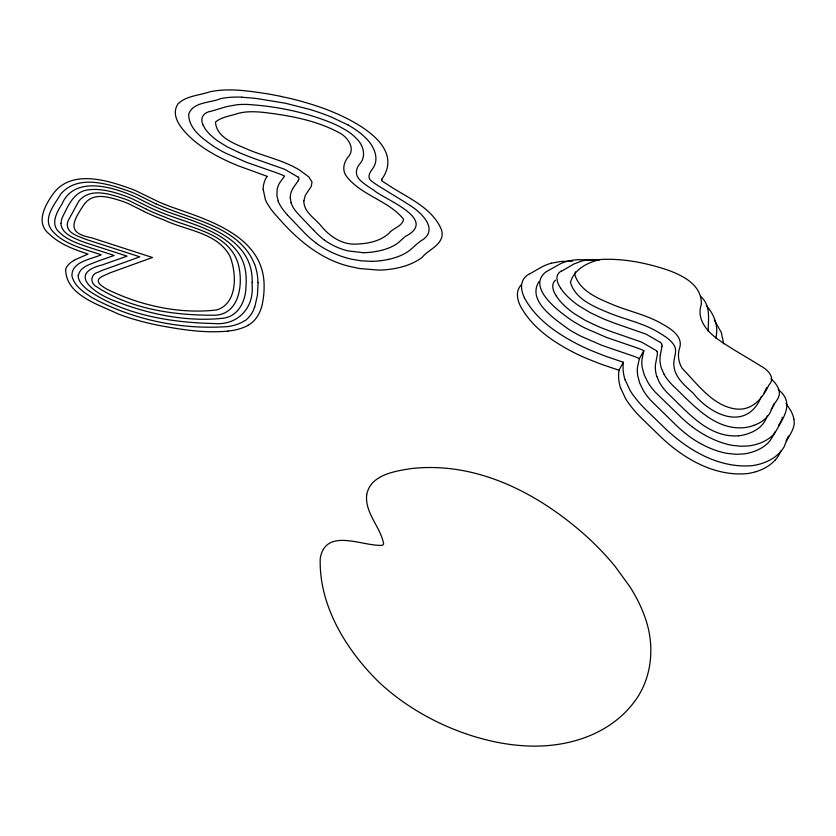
<?xml version="1.0" encoding="UTF-8"?>
<svg xmlns="http://www.w3.org/2000/svg" width="836" height="836" viewBox="0 0 836 836"><rect width="100%" height="100%" fill="white"/><g stroke="black" fill="none" stroke-linecap="round" stroke-linejoin="round"><path stroke-width="1.25" d="M661.987 346.219L660.252 355.342M78.448 275.19C80.037 266.579 90.821 264.218 97.551 261.281L114.177 255.461L89.442 247.487C78.783 243.84 67.382 240.329 59.22 232.157C50.066 224.278 56.827 212.041 61.958 204.12C73.599 176.835 108.701 185.916 129.695 194.527A36.857 17.608 20.4 0 1 132.119 195.53L133.321 196.052A101.041 49.679 20.1 0 1 136.08 197.317L150.449 204.496A49.418 22.812 21.2 0 0 153.354 205.896L154.744 206.534A91.532 41.466 21.4 0 0 162.278 209.721L165.141 210.86A151.901 66.911 21.6 0 0 168.694 212.208C202.155 224.445 253.392 236.87 252.169 282.453M715.752 338.141C718.908 326.542 714.195 314.493 706.483 305.746M782.099 417.916L782.224 417.268M579.108 259.62A106.538 45.572 28.7 0 0 560.632 263.664L547.496 271.021A136.289 57.465 25.3 0 1 546.096 271.763C525.823 287.459 559.754 312.267 572.629 321.003A65.177 28.058 28 0 0 585.116 328.099L606.487 337.42L636.907 347.849A28.643 12.728 29.1 0 1 643.845 350.692L642.038 359.083A109.798 47.757 30.6 0 0 642.299 367.809L644.295 375.05L647.994 382.47A63.985 28.173 30.1 0 0 655.33 392.199L682.249 418.397A77.037 33.879 30.5 0 0 691.832 426.538M65.678 269.61C65.856 295.411 99.672 304.858 118.513 314.117A108.387 54.1 20.7 0 0 132.381 318.809L140.552 321.139A166.918 81.061 20.7 0 0 157.252 325.068C180.513 329.551 204.371 333.365 228.124 331.098M774.261 403.307L773.802 404.718M575.44 271.857L574.698 274.25C579.662 291.503 598.984 298.849 614.209 305.234C628.244 310.898 643.177 314.221 656.762 321.014A49.449 21.433 29 0 1 664.181 325.089C672.572 329.854 683.66 337.723 679.334 348.852C677.526 355.373 678.602 362.51 682.092 368.289C697.569 384.058 713.453 406.913 737.153 409.117C753.006 410.236 762.86 397.811 768.807 385.135C776.268 377.673 767.26 369.334 760.467 365.844C749.15 358.644 737.373 352.175 726.139 344.819C712.366 336.469 695.144 322.633 701.32 304.304C702.135 282.85 678.195 273.142 661.015 267.896C641.62 262.044 621.2 258.418 600.896 259.463C588.23 261.929 574.165 269.182 570.465 282.265C575.304 299.539 594.615 306.916 609.82 313.26C623.823 318.903 638.725 322.194 652.279 328.956A49.314 21.59 29 0 1 659.677 333.031C665.32 336.584 671.433 340.242 674.683 346.303C677.264 352.207 673.45 358.257 673.806 364.297C674.035 376.911 684.736 385.427 693.243 393.233C709.262 413.548 742.849 430.853 759.161 401.332M781.754 419.181L781.315 420.404M254.719 307.209L257.436 295.171L258.094 282.746M766.821 387.559L763.979 392.993M788.432 436.089L786.08 440.99M774.502 432.849L774.847 431.972M774.324 433.288L773.655 434.866M767.072 416.443L767.364 415.732M766.56 417.697L765.212 420.571A121.46 53.232 29.3 0 1 748.837 433.361A94.447 41.549 29.7 0 1 738.585 435.859M780.876 451.032L779.497 453.969A139.685 62.595 29.5 0 1 776.926 457.961L774.982 460.302M759.579 400.36L760.008 399.368M772.84 406.515L770.102 412.702A121.784 52.856 29.2 0 1 753.779 425.367M781.064 420.989L779.549 423.789M382 179.029C405.888 144.691 350.754 118.639 325.612 109.129A145.276 62.731 23.6 0 0 281.168 96.527M773.519 435.148L770.113 440.624A138.682 61.436 29.3 0 1 757.562 450.019L757.102 450.228A132.339 58.656 29.4 0 1 753.717 451.565L751.313 452.339A100.195 44.59 29.8 0 1 743.831 453.927L736.14 454.293L727.456 453.415A48.185 21.684 30.5 0 1 689.794 436.81L687.014 434.636A76.828 34.109 30.6 0 1 677.473 426.506L650.659 400.287A63.818 28.372 30.1 0 1 643.344 390.537L639.707 383.097L637.753 375.834A109.495 48.091 30.7 0 1 637.534 367.067L639.352 358.686L643.835 350.754M298.253 180.754L293.394 187.546M760.99 397.372L761.586 396.368M779.267 424.239L778.713 425.085M771.126 409.41L772.13 407.926A106.371 45.792 29.4 0 0 773.624 405.178M779.925 452.506L781.869 450.186A140.061 62.167 29.5 0 0 784.419 446.215C787.094 436.904 796.112 429.558 793.876 419.16M538.917 281.742C526.826 300.95 554.801 319.038 568.323 329.05A65.009 28.257 28 0 0 580.769 336.135L602.087 345.425L632.434 355.791A28.56 12.822 29.2 0 1 639.362 358.623M73.871 260.268L88.041 254.06C74.268 249.504 59.973 244.415 49.345 234.111C35.237 223.045 44.83 205.625 52.825 194.276C71.363 168.224 108.68 180.618 133.154 189.626A47.892 22.875 20.5 0 1 135.756 190.712L157.805 201.455A77.152 34.987 21.4 0 0 165.047 204.527M247.926 325.319C257.279 320.376 261.772 309.916 263.058 299.873A311.65 153.051 17.7 0 0 264.103 287.469C265.211 236.839 209.637 220.453 171.411 206.983A147.753 64.832 21.6 0 1 167.754 205.593L165.047 204.527M561.604 271.188L573.862 264.019L581.919 260.989A82.931 35.049 28.6 0 1 590.571 259.766L593.267 259.672A117.103 49.878 29 0 1 596.058 259.672L599.621 259.777M530.045 273.706L541.331 267.217A156.374 67.988 29.3 0 1 551.478 263.121M755.984 471.661L754.5 472.089A111.146 50.087 29.9 0 1 746.882 473.646C715.564 476.426 685.917 459.946 663.439 439.36A126.915 56.117 30.8 0 1 660.492 436.58L641.797 418.428A101.051 45.029 30.3 0 1 636.29 412.712A86.359 38.728 30.2 0 1 633.124 409.086L628.63 403.286A74.77 33.68 30.1 0 1 625.568 398.594L620.688 388.071M210.129 111.564L226.525 106.642L236.724 104.782A80.559 34.391 23.1 0 1 246.996 104.437M551.541 263.162L560.757 261.48L572.733 261.083M388.594 259.359L387.998 259.484A128.629 56.827 23.3 0 1 383.693 260.278L380.714 260.696M738.522 435.796C708.426 438.043 687.6 411.981 667.891 393.442A50.818 22.342 30.1 0 1 659.113 381.853L656.95 376.66M579.243 259.745L587.593 259.808A192.656 84.227 29.8 0 1 593.184 260.142L596.329 260.393M371.686 261.334L361.288 260.832L351.601 259.202A46.314 21.078 24.1 0 1 316.05 243.098M363.012 252.66L348.257 250.925A31.726 14.431 24.1 0 1 325.591 240.904L324.441 239.984M246.996 104.437C275.849 106.13 304.638 111.951 331.453 122.84A51.518 21.548 23.6 0 1 339.573 126.56L346.188 130.291A32.844 13.616 23.6 0 1 356.303 138.4C363.232 144.743 366.69 156.29 359.773 163.898C356.314 167.712 354.955 173.7 358.32 178.026A17.566 7.482 24.4 0 0 361.11 181.13L363.388 183.053A52.971 22.248 24.6 0 0 368.268 186.585L370.463 188.069A109.735 44.966 25 0 0 374.152 190.451C383.891 199.219 438.701 219.251 405.659 236.264A94.175 42.302 26.5 0 0 403.798 237.727L398.532 242.534A117.761 51.937 23.3 0 1 375.563 251.531A91.323 40.63 23.6 0 1 363.064 252.723M241.792 97.237L252.89 98.105A191.339 84.927 23.8 0 1 257.519 98.648L285.578 103.267L309.393 109.328A121.084 52.02 23.6 0 1 324.201 114.26L326.071 114.96A93.653 39.72 23.6 0 1 330.972 116.873L348.048 124.982M281.084 96.37L270.812 94.416A244.07 110.101 24.1 0 0 265.775 93.569C247.226 90.758 228.124 87.874 209.522 91.866C199.072 95.597 186.135 95.68 177.953 103.957C169.781 116.214 182.467 130.05 191.13 138.159C203.294 149.111 217.841 157.032 232.784 163.522A118.9 49.742 22.6 0 0 237.758 165.622L267.008 176.312M238.584 152.33L226.723 146.561L217.851 141.023A43.357 18.528 22.4 0 1 213.838 137.95L212.595 136.895A46.555 19.865 22.4 0 1 204.883 128.357L203.138 125.264M155.945 203.838L155.026 203.42A44.705 20.628 21.2 0 1 152.371 202.134L137.386 194.663A114.271 56.346 20 0 0 135.202 193.67L133.885 193.085A39.846 19.009 20.5 0 0 131.43 192.071C109.798 184.38 78.479 173.324 60.652 194.161C54.695 204.548 42.364 218.248 51.78 230.224C61.007 241.541 75.397 246.254 88.741 250.769L101.166 254.761C91.626 259.254 71.541 261.375 71.938 275.775C74.143 286.215 84.112 292.475 92.451 297.846C133.53 320.115 181.976 330.053 228.479 326.51A71.635 36 21.6 0 0 244.634 320.71M146.394 209.199L129.632 200.912A42.552 20.503 20.4 0 0 124.982 199.062C110.906 194.422 91.469 187.306 79.619 200.191A106.705 51.968 21.4 0 0 78.877 201.079L68.186 220.631A58.227 28.612 20.4 0 0 67.35 223.703C66.389 232.951 77.8 236.076 84.415 238.803A85.011 40.462 20 0 0 89.337 240.496L139.821 256.83L102.222 270.383A105.629 55.249 21.6 0 0 98.481 272.087C90.476 273.884 89.63 283.3 96.725 286.821C130.301 308.881 172.456 315.162 211.905 315.224C240.089 316.677 243.945 282.526 237.748 262.337C227.329 232.209 190.18 228.447 165.11 217.182A124.094 55.698 21.5 0 1 154.075 212.741A74.362 34.14 21.3 0 1 146.384 209.199M144.011 211.404L128.932 203.89A38.623 18.632 20.4 0 0 122.495 201.33C111.083 197.735 95.314 191.925 85.742 202.469A104.897 51.111 21.5 0 0 82.618 206.68C70.914 224.163 68.656 233.453 91.511 237.769L152.476 257.498L109.819 272.923L102.17 276.413A48.31 24.934 20.8 0 0 100.581 277.437C93.559 281.836 103.946 287.542 107.802 289.622C141.117 305.777 179.824 314.284 216.743 309.937C238.072 303.29 236.672 272.682 229.848 256.015C217.141 232.366 185.822 230.517 164.096 219.993A104.166 47.318 21.4 0 1 143.959 211.456M316.112 243.067L311.974 239.807A77.184 34.704 24.4 0 1 305.433 233.808L287.417 214.998M691.863 426.517L694.726 428.649A48.321 21.537 30.5 0 0 732.409 445.358L741.104 446.257L748.784 445.912A100.477 44.287 29.8 0 0 756.266 444.365L758.68 443.613A132.694 58.248 29.3 0 0 762.066 442.296L762.526 442.087A139.058 61.007 29.2 0 0 775.035 432.776C782.214 419.39 795.297 403.527 778.995 390.245A42.74 18.225 30.5 0 0 778.138 389.294M660.377 342.394L646.082 334.16L620.897 325.413A147.721 60.213 27.6 0 1 607.793 320.585A104.866 43.577 27.8 0 1 602.15 318.276L590.07 312.56L578.805 305.746A44.423 18.977 28 0 1 574.269 302.402L572.817 301.232A47.704 20.357 28 0 1 563.15 291.649L560.538 288.096M298.003 177.033L284.574 169.248L260.257 160.679A148.076 60.286 22.6 0 1 245.711 155.297A100.372 41.79 22.6 0 1 238.584 152.34M770.928 378.708C775.965 383.191 781.629 390.287 778.441 397.403A106.663 45.457 29.4 0 1 776.957 400.141L773.896 404.614A99.808 42.04 32.2 0 0 772.84 406.515M313.51 230.109L297.114 212.835A48.99 21.903 24 0 1 291.053 202.782M700.505 296.268C711.342 305.631 708.029 319.258 708.238 331.328M786.028 403.38L790.94 410.946A58.98 25.467 30.5 0 1 793.866 419.16M714.257 319.833L721.374 332.697L723.662 343.826M556.327 296.132L558.908 299.685A47.579 20.503 28 0 0 568.532 309.289L569.985 310.459A44.308 19.123 28 0 0 574.499 313.803L585.722 320.606L597.782 326.301A104.594 43.9 27.8 0 0 603.404 328.6A147.345 60.673 27.6 0 0 616.477 333.397L641.609 342.112L655.863 350.326A3.595 1.567 29.1 0 1 657.002 351.433M656.929 351.433L657.127 351.851A18.653 8.161 28.9 0 1 657.399 354.15L655.675 363.336A91.866 39.961 30.6 0 0 656.824 376.618M663.847 373.796L661.579 368.603M524.35 297.72C536.325 320.021 558.49 334.63 580.581 345.707A102.4 44.141 28 0 0 592.066 350.88L602.338 354.976A172.101 71.886 27.7 0 0 607.709 356.962L623.395 362.27L618.943 370.212L603.289 364.935A171.662 72.408 27.7 0 1 597.939 362.96L587.687 358.884A102.138 44.454 28 0 1 576.234 353.732C554.184 342.666 532.072 328.036 520.232 305.704A67.319 29.73 28 0 1 521.204 284.93M661.652 343.92L661.506 343.586A3.605 1.557 29.1 0 0 660.367 342.394M254.562 264.291C241.123 230.14 200.326 221.467 169.938 209.543A148.662 65.396 21.6 0 1 166.343 208.174L163.532 207.067A83.401 37.808 21.4 0 1 155.945 203.848M625.223 380.056L630.145 390.548A74.979 33.45 30.1 0 0 633.228 395.219L637.753 401.008A86.599 38.466 30.2 0 0 640.94 404.634A101.323 44.726 30.3 0 0 646.479 410.34L665.247 428.481A127.271 55.74 30.7 0 0 668.215 431.261C690.797 451.816 720.465 468.348 751.857 465.673A111.449 49.752 29.9 0 0 759.464 464.158L760.969 463.74A149.696 66.514 29.3 0 0 779.852 452.454M278.252 201.142L276.935 195.781L277.103 189.782A105.388 47.035 24.6 0 1 279.746 182.708L284.585 176.114A27.818 12.383 23 0 0 277.688 173.251A75.01 34.151 23 0 0 275.817 172.55L246.641 162.351L225.511 153.113A63.776 27.18 22.4 0 1 213.702 146.384C202.814 138.724 188.664 129.005 188.685 114.302C192.886 101.678 210.264 103.079 220.652 98.648A102.441 43.848 23.1 0 1 241.708 97.133M291.137 202.803L290.353 198.414M263.194 189.396L265.388 199.605A72.554 32.499 23.9 0 0 267.342 203.618L270.571 208.645A95.064 42.322 24.2 0 0 277.416 216.869C297.7 240.256 322.435 261.292 353.806 267.311A67.329 30.556 24.1 0 0 360.211 268.596L378.781 270.091A108.001 48.269 23.7 0 0 387.925 269.516L389.764 269.307A145.642 64.32 23.3 0 0 414.959 261.856L418.01 260.205A136.111 60.182 23.4 0 0 422.222 257.237C428.366 249.734 439.663 246.474 441.983 236.306A56.827 24.892 24.7 0 0 441.387 229.461C431.616 206.701 406.066 197.223 386.922 184.15A90.612 36.993 25 0 1 383.902 182.217L383.557 181.987A50.797 21.099 24.8 0 1 381.529 180.628A24.589 10.429 24.8 0 1 382.021 179.04M247.989 325.371A78.918 39.658 21.6 0 1 228.071 331.046M65.501 269.547A51.696 26.522 20.3 0 1 74.143 260.445M254.698 264.322A168.956 83.192 20 0 1 257.927 282.693M254.499 307.125A96.422 48.289 21.2 0 1 245.356 320.501M252.169 282.453A260.309 128.044 18.3 0 1 252.117 285.693C254.008 308.526 237.048 325.601 214.183 323.542C170.659 322.571 124.397 315.203 87.864 290.029A29.803 15.267 20.1 0 1 78.124 275.107M203.242 125.285A39.48 16.856 22.3 0 1 209.899 111.397M324.274 240.036A67.779 30.42 24.5 0 1 313.646 230.099M290.217 198.372A88.198 39.355 24.5 0 1 293.499 187.588M298.18 180.722A22.488 9.854 23 0 0 299.016 178.402A3.814 1.672 23.2 0 0 298.076 177.023M348.058 124.972A46.408 19.249 23.6 0 1 365.113 137.417C373.525 144.994 380.37 158.83 372.375 169.029C370.369 171.913 367.6 175.685 369.7 179.259A4.514 1.923 24.4 0 0 370.097 179.855L372.94 182.175A64.414 26.762 24.8 0 0 379.095 186.313L403.934 201.549A94.708 42.437 24.4 0 1 407.832 204.057C418.815 210.369 439.057 227.643 423.256 239.43C416.704 242.931 412.378 249.201 405.982 252.869A134.889 59.481 23.3 0 1 388.594 259.359M380.704 260.686A97.07 43.315 23.7 0 1 371.696 261.344M287.49 214.998A66.713 29.814 24 0 1 278.075 201.11M263.1 189.364A115.859 51.738 24.5 0 1 267.092 176.354M620.563 388.04A118.931 52.929 30.7 0 1 619.048 370.254M774.909 460.26A149.289 66.964 29.4 0 1 755.995 471.671M524.433 297.731A67.497 29.532 27.9 0 1 529.951 273.633M625.088 380.014A119.255 52.574 30.6 0 1 623.489 362.312M556.41 296.143A40.327 17.41 27.9 0 1 555.491 280.144M560.632 288.106A40.431 17.284 27.9 0 1 561.343 271.01M661.694 343.93A18.705 8.109 28.9 0 1 661.934 346.198M661.454 368.561A92.117 39.668 30.5 0 1 660.356 355.394M663.763 373.776A50.954 22.185 30 0 0 672.625 385.344C692.427 403.892 713.348 429.861 743.465 427.75A94.708 41.257 29.6 0 0 753.811 425.399M60.913 223.452C61.498 233.38 72.753 237.591 80.538 240.872A61.53 29.699 19.9 0 0 82.68 241.677L84.028 242.158A90.957 43.305 20 0 0 87.299 243.297L127.062 256.14L102.316 264.897C65.908 273.947 96.203 294.136 113.999 300.626C148.056 314.054 185.602 322.1 222.24 318.317C238.27 317.043 245.888 300.793 245.951 286.466A239.295 117.74 18.6 0 0 246.024 275.713C243.276 234.467 195.227 225.887 164.65 213.828A111.909 50.359 21.5 0 1 154.942 209.867A65.95 30.305 21.3 0 1 148.672 206.973L132.307 198.843A43.263 20.795 20.4 0 0 130.259 197.944C116.81 192.719 102.253 187.922 87.655 189.897C73.683 191.737 67.81 206.398 62.376 217.444A98.261 48.425 21 0 0 61.77 218.98L60.913 223.452M366.67 494.881C364.789 513.335 380.735 527.108 383.672 544.069L382.522 545.312C362.49 546.671 325.904 526.858 320.23 558.354C318.777 605.64 346.167 650.021 378.927 682.155A143.51 85.721 30.3 0 0 407.728 704.988C433.727 722.294 462.914 734.844 493.449 741.522A171.746 101.323 30.1 0 0 521.319 745.597C554.059 748.178 588.669 741.407 615.16 721.154A263.11 152.445 28.1 0 0 634.263 701.885C652.717 677.641 655.152 644.201 644.566 616.163A174.484 99.641 30 0 0 629.759 586.538L614.962 566.223A205.666 118.931 29.6 0 0 587.102 536.89C544.236 498.266 489.541 467.606 430.509 467.523A193.691 110.446 30.5 0 0 410.8 468.641C394.216 471.253 370.233 474.984 366.67 494.881M303.855 200.776C303.51 211.884 314.806 218.144 321.014 225.824C329.76 236.536 342.321 245.052 356.732 244.07C368.133 243.621 380.464 241.217 389.064 233.171C393.244 227.841 402.367 226.504 403.6 219.293C388.97 200.786 361.748 195.697 346.825 176.741C341.412 170.262 343.878 161.421 349.197 155.768C354.746 147.669 347.943 137.909 340.795 133.614C317.732 120.666 291.106 115.765 265.127 112.567C256.265 111.596 247.163 111.104 238.427 113.288C230.799 115.974 221.749 116.81 215.531 121.983C216.273 138.421 236.745 144.356 249.63 150.208C263.779 155.924 278.785 159.415 292.506 166.197A47.757 21.182 23 0 1 299.528 170.074L308.797 176.877L312.006 182.008L311.253 186.386L305.359 195.269L303.855 200.776"/></g></svg>
